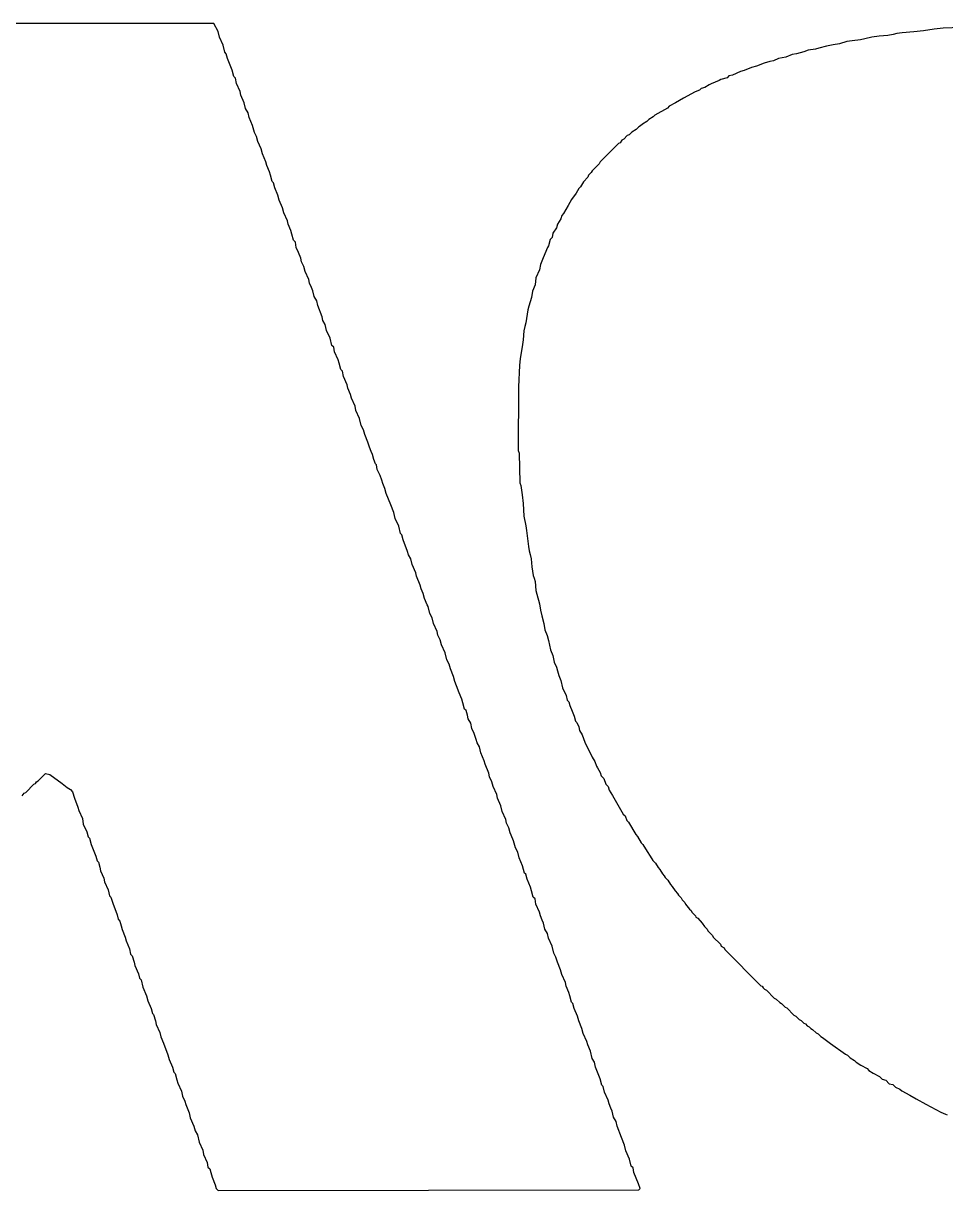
# Model space of a CAD drawing. Header units: inches. Extents: x -10 to 344, y -7 to 75.
# Drawn here: x 5.695 to 6.771, y 6.489 to 7.851 of the extents above; entities that cross this region are included whole.
import ezdxf

# ---------------------------------------------------------------- set-up
doc = ezdxf.new("R2010")
doc.units = ezdxf.units.IN
doc.layers.add('Bottom Overlay', color=54, linetype='Continuous')

msp = doc.modelspace()

# ---------------------------------------------------------------- linework, layer by layer
at = {"layer": 'Bottom Overlay'}
for p, q in [((5.9171, 7.8511), (4.7378, 7.8501)), ((5.9223, 7.8417), (5.9171, 7.8511)), ((5.9239, 7.835), (5.9223, 7.8417)), ((5.928, 7.8256), (5.9239, 7.835)), ((6.6851, 7.835), (6.6768, 7.8329)), ((6.6934, 7.836), (6.6851, 7.835)), ((6.7038, 7.8371), (6.6934, 7.836)), ((6.71, 7.8381), (6.7038, 7.8371)), ((6.7142, 7.8391), (6.71, 7.8381)), ((6.7204, 7.8402), (6.7142, 7.8391)), ((6.734, 7.8412), (6.7204, 7.8402)), ((6.7454, 7.8423), (6.734, 7.8412)), ((6.7579, 7.8443), (6.7454, 7.8423)), ((6.7683, 7.8454), (6.7579, 7.8443)), ((6.7891, 7.8464), (6.7683, 7.8454)), ((5.9301, 7.8173), (5.928, 7.8256)), ((6.6107, 7.8199), (6.6055, 7.8178)), ((6.6191, 7.8209), (6.6107, 7.8199)), ((6.6232, 7.822), (6.6191, 7.8209)), ((6.6321, 7.8246), (6.6232, 7.822)), ((6.6399, 7.8261), (6.6321, 7.8246)), ((6.6471, 7.8272), (6.6399, 7.8261)), ((6.656, 7.8298), (6.6471, 7.8272)), ((6.6622, 7.8308), (6.656, 7.8298)), ((6.6716, 7.8319), (6.6622, 7.8308)), ((6.6768, 7.8329), (6.6716, 7.8319)), ((5.9317, 7.8157), (5.9301, 7.8173)), ((5.9332, 7.81), (5.9317, 7.8157)), ((5.9384, 7.7965), (5.9332, 7.81)), ((6.566, 7.8064), (6.5593, 7.8048)), ((6.5702, 7.8074), (6.566, 7.8064)), ((6.5759, 7.81), (6.5702, 7.8074)), ((6.5847, 7.8116), (6.5759, 7.81)), ((6.592, 7.8147), (6.5847, 7.8116)), ((6.5972, 7.8157), (6.592, 7.8147)), ((6.6055, 7.8178), (6.5972, 7.8157)), ((5.9405, 7.7892), (5.9384, 7.7965)), ((6.5317, 7.7949), (6.5223, 7.7908)), ((6.5359, 7.796), (6.5317, 7.7949)), ((6.5447, 7.7996), (6.5359, 7.796)), ((6.5504, 7.8012), (6.5447, 7.7996)), ((6.5593, 7.8048), (6.5504, 7.8012)), ((5.9426, 7.7871), (5.9405, 7.7892)), ((5.9436, 7.7809), (5.9426, 7.7871)), ((5.9478, 7.7715), (5.9436, 7.7809)), ((6.4953, 7.7793), (6.4901, 7.7762)), ((6.4974, 7.7804), (6.4953, 7.7793)), ((6.5067, 7.7845), (6.4974, 7.7804)), ((6.5088, 7.7856), (6.5067, 7.7845)), ((6.5161, 7.7877), (6.5088, 7.7856)), ((6.5182, 7.7897), (6.5161, 7.7877)), ((6.5223, 7.7908), (6.5182, 7.7897)), ((5.9488, 7.7674), (5.9478, 7.7715)), ((5.9525, 7.7585), (5.9488, 7.7674)), ((6.4787, 7.771), (6.4651, 7.7637)), ((6.4839, 7.7731), (6.4787, 7.771)), ((6.4859, 7.7752), (6.4839, 7.7731)), ((6.4901, 7.7762), (6.4859, 7.7752)), ((5.954, 7.7518), (5.9525, 7.7585)), ((5.9571, 7.7466), (5.954, 7.7518)), ((6.4464, 7.7523), (6.4319, 7.744)), ((6.4485, 7.7544), (6.4464, 7.7523)), ((6.4558, 7.7585), (6.4485, 7.7544)), ((6.4651, 7.7637), (6.4558, 7.7585)), ((5.9582, 7.7414), (5.9571, 7.7466)), ((5.9623, 7.732), (5.9582, 7.7414)), ((6.4246, 7.7388), (6.4225, 7.7367)), ((6.4298, 7.7419), (6.4246, 7.7388)), ((6.4319, 7.744), (6.4298, 7.7419)), ((5.9644, 7.7237), (5.9623, 7.732)), ((6.4048, 7.7242), (6.4017, 7.7211)), ((6.41, 7.7274), (6.4048, 7.7242)), ((6.4132, 7.7305), (6.41, 7.7274)), ((6.4152, 7.7315), (6.4132, 7.7305)), ((6.4173, 7.7336), (6.4152, 7.7315)), ((6.4225, 7.7367), (6.4173, 7.7336)), ((5.967, 7.719), (5.9644, 7.7237)), ((5.9686, 7.7133), (5.967, 7.719)), ((5.9722, 7.7045), (5.9686, 7.7133)), ((6.3892, 7.7107), (6.3679, 7.6894)), ((6.3913, 7.7117), (6.3892, 7.7107)), ((6.3934, 7.7149), (6.3913, 7.7117)), ((6.3955, 7.7159), (6.3934, 7.7149)), ((6.3996, 7.7201), (6.3955, 7.7159)), ((6.4017, 7.7211), (6.3996, 7.7201)), ((5.9738, 7.6988), (5.9722, 7.7045)), ((5.9779, 7.6894), (5.9738, 7.6988)), ((5.979, 7.6852), (5.9779, 7.6894)), ((5.9821, 7.678), (5.979, 7.6852)), ((6.3669, 7.6873), (6.3586, 7.679)), ((6.3679, 7.6894), (6.3669, 7.6873)), ((5.9831, 7.6738), (5.9821, 7.678)), ((5.9852, 7.6665), (5.9831, 7.6738)), ((6.3534, 7.6717), (6.3487, 7.666)), ((6.3544, 7.6738), (6.3534, 7.6717)), ((6.3575, 7.6769), (6.3544, 7.6738)), ((6.3586, 7.679), (6.3575, 7.6769)), ((5.9868, 7.665), (5.9852, 7.6665)), ((5.9883, 7.6592), (5.9868, 7.665)), ((5.992, 7.6504), (5.9883, 7.6592)), ((6.343, 7.6582), (6.3398, 7.653)), ((6.345, 7.6603), (6.343, 7.6582)), ((6.3487, 7.666), (6.345, 7.6603)), ((5.9935, 7.6447), (5.992, 7.6504)), ((5.9972, 7.6358), (5.9935, 7.6447)), ((6.3346, 7.6457), (6.3305, 7.6384)), ((6.3398, 7.653), (6.3346, 7.6457)), ((5.9987, 7.6301), (5.9972, 7.6358)), ((6.0029, 7.6208), (5.9987, 7.6301)), ((6.3253, 7.6291), (6.3232, 7.627)), ((6.3305, 7.6384), (6.3253, 7.6291)), ((6.0039, 7.6166), (6.0029, 7.6208)), ((6.0071, 7.6093), (6.0039, 7.6166)), ((6.318, 7.6166), (6.317, 7.6124)), ((6.3222, 7.6228), (6.318, 7.6166)), ((6.3232, 7.627), (6.3222, 7.6228)), ((6.0081, 7.6052), (6.0071, 7.6093)), ((6.0102, 7.5979), (6.0081, 7.6052)), ((6.3128, 7.6062), (6.3118, 7.601)), ((6.317, 7.6124), (6.3128, 7.6062)), ((6.0123, 7.5958), (6.0102, 7.5979)), ((6.0133, 7.5896), (6.0123, 7.5958)), ((6.0159, 7.5838), (6.0133, 7.5896)), ((6.3066, 7.5896), (6.3034, 7.5823)), ((6.3076, 7.5916), (6.3066, 7.5896)), ((6.3097, 7.5989), (6.3076, 7.5916)), ((6.3118, 7.601), (6.3097, 7.5989)), ((6.0185, 7.5771), (6.0159, 7.5838)), ((6.0195, 7.5729), (6.0185, 7.5771)), ((6.3008, 7.5755), (6.2982, 7.5698)), ((6.3034, 7.5823), (6.3008, 7.5755)), ((6.0221, 7.5672), (6.0195, 7.5729)), ((6.0237, 7.5615), (6.0221, 7.5672)), ((6.0279, 7.5521), (6.0237, 7.5615)), ((6.2972, 7.5636), (6.293, 7.5542)), ((6.2982, 7.5698), (6.2972, 7.5636)), ((6.0289, 7.548), (6.0279, 7.5521)), ((6.031, 7.5428), (6.0289, 7.548)), ((6.293, 7.5542), (6.292, 7.5459)), ((6.0325, 7.5391), (6.031, 7.5428)), ((6.0341, 7.5324), (6.0325, 7.5391)), ((6.2889, 7.5386), (6.2878, 7.5313)), ((6.292, 7.5459), (6.2889, 7.5386)), ((6.0372, 7.5272), (6.0341, 7.5324)), ((6.0383, 7.522), (6.0372, 7.5272)), ((6.0435, 7.5084), (6.0383, 7.522)), ((6.2847, 7.5209), (6.2837, 7.5168)), ((6.2878, 7.5313), (6.2847, 7.5209)), ((6.0445, 7.5043), (6.0435, 7.5084)), ((6.2837, 7.5168), (6.2811, 7.5017)), ((6.0471, 7.4996), (6.0445, 7.5043)), ((6.0487, 7.4928), (6.0471, 7.4996)), ((6.0528, 7.4835), (6.0487, 7.4928)), ((6.28, 7.4975), (6.279, 7.4923)), ((6.2811, 7.5017), (6.28, 7.4975)), ((6.0549, 7.4752), (6.0528, 7.4835)), ((6.278, 7.4819), (6.2769, 7.4736)), ((6.279, 7.4923), (6.278, 7.4819)), ((6.057, 7.4731), (6.0549, 7.4752)), ((6.058, 7.4679), (6.057, 7.4731)), ((6.0622, 7.4585), (6.058, 7.4679)), ((6.2769, 7.4736), (6.2748, 7.4601)), ((6.0632, 7.4544), (6.0622, 7.4585)), ((6.0653, 7.4471), (6.0632, 7.4544)), ((6.2738, 7.4518), (6.2728, 7.4268)), ((6.2748, 7.4601), (6.2738, 7.4518)), ((6.0674, 7.445), (6.0653, 7.4471)), ((6.0684, 7.4388), (6.0674, 7.445)), ((6.0726, 7.4294), (6.0684, 7.4388)), ((6.0736, 7.4253), (6.0726, 7.4294)), ((6.0767, 7.418), (6.0736, 7.4253)), ((6.2728, 7.4268), (6.2722, 7.3525)), ((6.0778, 7.4138), (6.0767, 7.418)), ((6.0819, 7.4045), (6.0778, 7.4138)), ((6.083, 7.3993), (6.0819, 7.4045)), ((6.0871, 7.3899), (6.083, 7.3993)), ((6.0892, 7.3816), (6.0871, 7.3899)), ((6.0918, 7.3769), (6.0892, 7.3816)), ((6.0934, 7.3712), (6.0918, 7.3769)), ((6.097, 7.3623), (6.0934, 7.3712)), ((6.0986, 7.3566), (6.097, 7.3623)), ((6.1007, 7.3514), (6.0986, 7.3566)), ((6.1022, 7.3478), (6.1007, 7.3514)), ((6.1038, 7.3421), (6.1022, 7.3478)), ((6.2722, 7.3525), (6.2733, 7.3493)), ((6.2733, 7.3493), (6.2743, 7.315)), ((6.1059, 7.3369), (6.1038, 7.3421)), ((6.1064, 7.3363), (6.1059, 7.3369)), ((6.1069, 7.3358), (6.1064, 7.3363)), ((6.1079, 7.3306), (6.1069, 7.3358)), ((6.1111, 7.3233), (6.1079, 7.3306)), ((6.1131, 7.3181), (6.1111, 7.3233)), ((6.1142, 7.314), (6.1131, 7.3181)), ((6.1168, 7.3083), (6.1142, 7.314)), ((6.1183, 7.3025), (6.1168, 7.3083)), ((6.1235, 7.289), (6.1183, 7.3025)), ((6.2743, 7.315), (6.2754, 7.3119)), ((6.2754, 7.3119), (6.2769, 7.301)), ((6.1272, 7.2802), (6.1235, 7.289)), ((6.2769, 7.301), (6.278, 7.2906)), ((6.278, 7.2906), (6.279, 7.276)), ((6.1287, 7.2734), (6.1272, 7.2802)), ((6.279, 7.276), (6.2811, 7.2646)), ((6.1329, 7.2641), (6.1287, 7.2734)), ((6.135, 7.2557), (6.1329, 7.2641)), ((6.2811, 7.2646), (6.2821, 7.2594)), ((6.1365, 7.2542), (6.135, 7.2557)), ((6.1381, 7.2485), (6.1365, 7.2542)), ((6.1433, 7.2349), (6.1381, 7.2485)), ((6.2821, 7.2594), (6.2842, 7.2407)), ((6.1443, 7.2308), (6.1433, 7.2349)), ((6.2842, 7.2407), (6.2852, 7.2355)), ((6.2852, 7.2355), (6.2863, 7.2313)), ((6.1469, 7.2261), (6.1443, 7.2308)), ((6.1485, 7.2194), (6.1469, 7.2261)), ((6.2863, 7.2313), (6.2873, 7.2261)), ((6.2873, 7.2261), (6.2884, 7.2167)), ((6.1527, 7.21), (6.1485, 7.2194)), ((6.1537, 7.2058), (6.1527, 7.21)), ((6.2884, 7.2167), (6.2899, 7.2069)), ((6.2899, 7.2069), (6.291, 7.2037)), ((6.1579, 7.1954), (6.1537, 7.2058)), ((6.1589, 7.1913), (6.1579, 7.1954)), ((6.291, 7.2037), (6.292, 7.1996)), ((6.292, 7.1996), (6.293, 7.1892)), ((6.1615, 7.1856), (6.1589, 7.1913)), ((6.163, 7.1798), (6.1615, 7.1856)), ((6.1662, 7.1726), (6.163, 7.1798)), ((6.293, 7.1892), (6.2941, 7.185)), ((6.2941, 7.185), (6.2972, 7.1736)), ((6.1672, 7.1705), (6.1662, 7.1726)), ((6.1693, 7.1622), (6.1672, 7.1705)), ((6.2972, 7.1736), (6.2982, 7.1663)), ((6.2982, 7.1663), (6.2998, 7.1596)), ((6.1719, 7.1575), (6.1693, 7.1622)), ((6.1734, 7.1507), (6.1719, 7.1575)), ((6.2998, 7.1596), (6.3024, 7.1507)), ((6.1776, 7.1414), (6.1734, 7.1507)), ((6.1787, 7.1372), (6.1776, 7.1414)), ((6.3024, 7.1507), (6.3034, 7.1434)), ((6.3034, 7.1434), (6.306, 7.1367)), ((6.1813, 7.1315), (6.1787, 7.1372)), ((6.1828, 7.1258), (6.1813, 7.1315)), ((6.187, 7.1164), (6.1828, 7.1258)), ((6.306, 7.1367), (6.3076, 7.131)), ((6.3076, 7.131), (6.3102, 7.12)), ((6.189, 7.1081), (6.187, 7.1164)), ((6.3102, 7.12), (6.3128, 7.1133)), ((6.3128, 7.1133), (6.3144, 7.1055)), ((6.1916, 7.1034), (6.189, 7.1081)), ((6.1932, 7.0977), (6.1916, 7.1034)), ((6.1968, 7.0888), (6.1932, 7.0977)), ((6.3144, 7.1055), (6.317, 7.0998)), ((6.317, 7.0998), (6.318, 7.0956)), ((6.1984, 7.0831), (6.1968, 7.0888)), ((6.318, 7.0956), (6.3196, 7.0899)), ((6.3196, 7.0899), (6.3222, 7.0842)), ((6.3222, 7.0842), (6.3242, 7.0758)), ((6.2005, 7.0779), (6.1984, 7.0831)), ((6.2036, 7.0696), (6.2005, 7.0779)), ((6.3242, 7.0758), (6.3284, 7.0665)), ((6.2067, 7.0623), (6.2036, 7.0696)), ((6.2078, 7.0582), (6.2067, 7.0623)), ((6.2098, 7.0509), (6.2078, 7.0582)), ((6.3284, 7.0665), (6.3294, 7.0613)), ((6.3294, 7.0613), (6.3315, 7.0592)), ((6.3315, 7.0592), (6.3326, 7.055)), ((6.2114, 7.0493), (6.2098, 7.0509)), ((6.213, 7.0436), (6.2114, 7.0493)), ((6.214, 7.0394), (6.213, 7.0436)), ((6.3326, 7.055), (6.3352, 7.0483)), ((6.3352, 7.0483), (6.3378, 7.0426)), ((6.2171, 7.0342), (6.214, 7.0394)), ((6.2182, 7.028), (6.2171, 7.0342)), ((6.3378, 7.0426), (6.3393, 7.0368)), ((6.3393, 7.0368), (6.3409, 7.0353)), ((6.3409, 7.0353), (6.343, 7.0301)), ((6.343, 7.0301), (6.344, 7.0259)), ((6.2208, 7.0223), (6.2182, 7.028)), ((6.2234, 7.0155), (6.2208, 7.0223)), ((6.344, 7.0259), (6.3471, 7.0207)), ((6.3471, 7.0207), (6.3502, 7.0124)), ((6.2244, 7.0114), (6.2234, 7.0155)), ((6.227, 7.0067), (6.2244, 7.0114)), ((6.2286, 6.9999), (6.227, 7.0067)), ((6.3502, 7.0124), (6.3586, 6.9947)), ((6.2327, 6.9906), (6.2286, 6.9999)), ((6.2338, 6.9864), (6.2327, 6.9906)), ((6.3586, 6.9947), (6.3617, 6.9895)), ((6.3617, 6.9895), (6.3638, 6.9843)), ((5.7122, 6.9672), (5.7206, 6.9755)), ((5.7206, 6.9755), (5.7258, 6.9744)), ((6.2379, 6.976), (6.2338, 6.9864)), ((6.239, 6.9718), (6.2379, 6.976)), ((6.3638, 6.9843), (6.3648, 6.9822)), ((6.3648, 6.9822), (6.3679, 6.977)), ((6.3679, 6.977), (6.369, 6.9729)), ((5.6977, 6.9536), (5.707, 6.963)), ((5.707, 6.963), (5.7091, 6.964)), ((5.7091, 6.964), (5.7102, 6.9661)), ((5.7102, 6.9661), (5.7122, 6.9672)), ((5.7258, 6.9744), (5.7403, 6.964)), ((5.7403, 6.964), (5.746, 6.9594)), ((6.2416, 6.9661), (6.239, 6.9718)), ((6.2431, 6.9604), (6.2416, 6.9661)), ((6.369, 6.9729), (6.3721, 6.9698)), ((6.3721, 6.9698), (6.3747, 6.963)), ((6.3747, 6.963), (6.3773, 6.9604)), ((5.6935, 6.9495), (5.6956, 6.9526)), ((5.6956, 6.9526), (5.6977, 6.9536)), ((5.746, 6.9594), (5.7497, 6.9568)), ((5.7497, 6.9568), (5.7523, 6.9542)), ((5.7523, 6.9542), (5.7544, 6.9469)), ((6.2473, 6.951), (6.2431, 6.9604)), ((6.2483, 6.9469), (6.2473, 6.951)), ((6.3773, 6.9604), (6.3783, 6.9562)), ((6.3783, 6.9562), (6.3825, 6.95)), ((6.3825, 6.95), (6.395, 6.9282)), ((5.7544, 6.9469), (5.7585, 6.9365)), ((5.7585, 6.9365), (5.7596, 6.9323)), ((6.252, 6.9381), (6.2483, 6.9469)), ((6.2535, 6.9313), (6.252, 6.9381)), ((5.7596, 6.9323), (5.7637, 6.923)), ((5.7637, 6.923), (5.7648, 6.9167)), ((6.2577, 6.9219), (6.2535, 6.9313)), ((6.2587, 6.9178), (6.2577, 6.9219)), ((6.395, 6.9282), (6.397, 6.9261)), ((6.397, 6.9261), (6.3991, 6.9209)), ((6.3991, 6.9209), (6.4012, 6.9188)), ((5.7648, 6.9167), (5.7689, 6.9074)), ((5.7689, 6.9074), (5.7705, 6.9017)), ((6.2613, 6.9121), (6.2587, 6.9178)), ((6.2629, 6.9063), (6.2613, 6.9121)), ((6.4012, 6.9188), (6.4095, 6.9043)), ((5.7705, 6.9017), (5.772, 6.9001)), ((5.772, 6.9001), (5.7741, 6.8928)), ((6.266, 6.8991), (6.2629, 6.9063)), ((6.267, 6.897), (6.266, 6.8991)), ((6.2691, 6.8887), (6.267, 6.897)), ((6.4095, 6.9043), (6.4116, 6.9022)), ((6.4116, 6.9022), (6.4158, 6.8949)), ((6.4158, 6.8949), (6.4178, 6.8928)), ((5.7741, 6.8928), (5.7793, 6.8793)), ((6.2717, 6.884), (6.2691, 6.8887)), ((6.2733, 6.8772), (6.2717, 6.884)), ((6.4178, 6.8928), (6.4209, 6.8876)), ((6.4209, 6.8876), (6.4282, 6.8762)), ((5.7793, 6.8793), (5.7809, 6.8736)), ((5.7809, 6.8736), (5.7824, 6.872)), ((5.7824, 6.872), (5.784, 6.8663)), ((5.784, 6.8663), (5.785, 6.8621)), ((6.2774, 6.8679), (6.2733, 6.8772)), ((6.2795, 6.8595), (6.2774, 6.8679)), ((6.4282, 6.8762), (6.4293, 6.8741)), ((6.4293, 6.8741), (6.4324, 6.871)), ((6.4324, 6.871), (6.4355, 6.8658)), ((5.785, 6.8621), (5.7887, 6.8533)), ((5.7887, 6.8533), (5.7897, 6.8491)), ((6.2811, 6.858), (6.2795, 6.8595)), ((6.2826, 6.8523), (6.2811, 6.858)), ((6.4355, 6.8658), (6.4376, 6.8637)), ((6.4376, 6.8637), (6.4407, 6.8585)), ((6.4407, 6.8585), (6.4428, 6.8564)), ((6.4428, 6.8564), (6.4438, 6.8543)), ((6.4438, 6.8543), (6.4469, 6.8512)), ((5.7897, 6.8491), (5.7939, 6.8398)), ((5.7939, 6.8398), (5.7954, 6.833)), ((6.2868, 6.8429), (6.2826, 6.8523)), ((6.2878, 6.8387), (6.2868, 6.8429)), ((6.2899, 6.8315), (6.2878, 6.8387)), ((6.4469, 6.8512), (6.4501, 6.846)), ((6.4501, 6.846), (6.4521, 6.8439)), ((6.4521, 6.8439), (6.4553, 6.8387)), ((6.4553, 6.8387), (6.4584, 6.8356)), ((5.7954, 6.833), (5.797, 6.8315)), ((5.797, 6.8315), (5.7991, 6.8242)), ((6.292, 6.8294), (6.2899, 6.8315)), ((6.293, 6.8231), (6.292, 6.8294)), ((6.4584, 6.8356), (6.4594, 6.8335)), ((6.4594, 6.8335), (6.4625, 6.8304)), ((6.4625, 6.8304), (6.4636, 6.8283)), ((6.4636, 6.8283), (6.4667, 6.8252)), ((6.4667, 6.8252), (6.4677, 6.8231)), ((5.7991, 6.8242), (5.8043, 6.8107)), ((6.2972, 6.8138), (6.293, 6.8231)), ((6.2982, 6.8096), (6.2972, 6.8138)), ((6.4677, 6.8231), (6.4724, 6.8174)), ((6.4724, 6.8174), (6.474, 6.8159)), ((6.474, 6.8159), (6.475, 6.8138)), ((6.475, 6.8138), (6.4792, 6.8096)), ((5.8043, 6.8107), (5.8053, 6.8055)), ((5.8053, 6.8055), (5.8074, 6.8034)), ((5.8074, 6.8034), (5.809, 6.7977)), ((6.3003, 6.8044), (6.2982, 6.8096)), ((6.3019, 6.8008), (6.3003, 6.8044)), ((6.3034, 6.794), (6.3019, 6.8008)), ((6.4792, 6.8096), (6.4797, 6.8081)), ((6.4797, 6.8081), (6.4818, 6.807)), ((6.4818, 6.807), (6.487, 6.8008)), ((6.487, 6.8008), (6.4896, 6.7971)), ((5.809, 6.7977), (5.81, 6.7935)), ((5.81, 6.7935), (5.8136, 6.7847)), ((5.8136, 6.7847), (5.8147, 6.7805)), ((6.3066, 6.7888), (6.3034, 6.794)), ((6.3076, 6.7836), (6.3066, 6.7888)), ((6.4896, 6.7971), (6.4927, 6.794)), ((6.4927, 6.794), (6.4937, 6.7919)), ((6.4937, 6.7919), (6.4989, 6.7867)), ((6.4989, 6.7867), (6.5, 6.7847)), ((6.5, 6.7847), (6.5083, 6.7763)), ((5.8147, 6.7805), (5.8188, 6.7711)), ((5.8188, 6.7711), (5.8199, 6.7649)), ((6.3118, 6.7743), (6.3076, 6.7836)), ((6.3138, 6.7659), (6.3118, 6.7743)), ((6.5083, 6.7763), (6.5093, 6.7743)), ((6.5093, 6.7743), (6.5125, 6.7722)), ((6.5125, 6.7722), (6.5135, 6.7701)), ((5.8199, 6.7649), (5.822, 6.7628)), ((5.822, 6.7628), (5.824, 6.7555)), ((6.3164, 6.7613), (6.3138, 6.7659)), ((6.318, 6.7555), (6.3164, 6.7613)), ((6.5135, 6.7701), (6.5556, 6.728)), ((5.824, 6.7555), (5.8251, 6.7514)), ((5.8251, 6.7514), (5.8292, 6.742)), ((6.3216, 6.7467), (6.318, 6.7555)), ((6.3232, 6.741), (6.3216, 6.7467)), ((5.8292, 6.742), (5.8303, 6.7368)), ((5.8303, 6.7368), (5.8324, 6.7347)), ((5.8324, 6.7347), (5.8344, 6.7264)), ((6.3274, 6.7316), (6.3232, 6.741)), ((6.3284, 6.7275), (6.3274, 6.7316)), ((5.8344, 6.7264), (5.8386, 6.716)), ((6.3315, 6.7202), (6.3284, 6.7275)), ((6.3326, 6.716), (6.3315, 6.7202)), ((6.5556, 6.728), (6.5572, 6.7275)), ((6.5572, 6.7275), (6.5582, 6.7254)), ((6.5582, 6.7254), (6.5598, 6.7238)), ((6.5598, 6.7238), (6.5619, 6.7228)), ((6.5619, 6.7228), (6.5712, 6.7134)), ((5.8386, 6.716), (5.8402, 6.7103)), ((5.8402, 6.7103), (5.8438, 6.7015)), ((6.3346, 6.7087), (6.3326, 6.716)), ((6.3362, 6.7072), (6.3346, 6.7087)), ((6.3378, 6.7015), (6.3362, 6.7072)), ((6.5712, 6.7134), (6.5733, 6.7124)), ((6.5733, 6.7124), (6.5775, 6.7082)), ((6.5775, 6.7082), (6.5795, 6.7072)), ((6.5795, 6.7072), (6.5837, 6.703)), ((6.5837, 6.703), (6.5858, 6.702)), ((5.8438, 6.7015), (5.8454, 6.6957)), ((5.8454, 6.6957), (5.8469, 6.6942)), ((5.8469, 6.6942), (5.849, 6.6869)), ((6.3414, 6.6926), (6.3378, 6.7015)), ((6.343, 6.6869), (6.3414, 6.6926)), ((6.5858, 6.702), (6.5941, 6.6937)), ((6.5941, 6.6937), (6.5962, 6.6926)), ((6.5962, 6.6926), (6.6003, 6.6885)), ((5.849, 6.6869), (5.85, 6.6828)), ((5.85, 6.6828), (5.8542, 6.6734)), ((6.3466, 6.6781), (6.343, 6.6869)), ((6.3482, 6.6724), (6.3466, 6.6781)), ((6.6003, 6.6885), (6.6024, 6.6874)), ((6.6024, 6.6874), (6.6055, 6.6843)), ((6.6055, 6.6843), (6.6076, 6.6833)), ((6.6076, 6.6833), (6.6097, 6.6812)), ((6.6097, 6.6812), (6.6118, 6.6801)), ((6.6118, 6.6801), (6.6139, 6.6781)), ((6.6139, 6.6781), (6.6159, 6.677)), ((6.6159, 6.677), (6.6201, 6.6729)), ((5.8542, 6.6734), (5.8552, 6.6682)), ((5.8552, 6.6682), (5.8584, 6.6609)), ((6.3523, 6.663), (6.3482, 6.6724)), ((6.3534, 6.6588), (6.3523, 6.663)), ((6.6201, 6.6729), (6.6222, 6.6718)), ((6.6222, 6.6718), (6.6253, 6.6687)), ((6.6253, 6.6687), (6.6274, 6.6677)), ((6.6274, 6.6677), (6.6367, 6.6604)), ((5.8584, 6.6609), (5.8636, 6.6474)), ((6.3565, 6.6516), (6.3534, 6.6588)), ((6.3586, 6.6432), (6.3565, 6.6516)), ((6.6367, 6.6604), (6.6544, 6.6479)), ((5.8636, 6.6474), (5.8651, 6.6417)), ((5.8651, 6.6417), (5.8688, 6.6328)), ((6.3612, 6.6386), (6.3586, 6.6432)), ((6.3627, 6.6328), (6.3612, 6.6386)), ((6.6544, 6.6479), (6.6565, 6.6469)), ((6.6565, 6.6469), (6.6596, 6.6438)), ((6.6596, 6.6438), (6.6648, 6.6406)), ((6.6648, 6.6406), (6.6669, 6.6386)), ((6.6669, 6.6386), (6.6721, 6.6354)), ((6.6721, 6.6354), (6.6794, 6.6313)), ((5.8688, 6.6328), (5.8703, 6.6271)), ((5.8703, 6.6271), (5.8719, 6.6256)), ((5.8719, 6.6256), (5.874, 6.6183)), ((6.3679, 6.6193), (6.3627, 6.6328)), ((6.6794, 6.6313), (6.6814, 6.6292)), ((6.6814, 6.6292), (6.6867, 6.6261)), ((6.6867, 6.6261), (6.6939, 6.6219)), ((6.6939, 6.6219), (6.697, 6.6188)), ((5.874, 6.6183), (5.875, 6.6141)), ((5.875, 6.6141), (5.8792, 6.6048)), ((6.37, 6.612), (6.3679, 6.6193)), ((6.3716, 6.6105), (6.37, 6.612)), ((6.3731, 6.6037), (6.3716, 6.6105)), ((6.697, 6.6188), (6.7012, 6.6178)), ((6.7012, 6.6178), (6.7054, 6.6136)), ((6.7054, 6.6136), (6.7095, 6.6126)), ((6.7095, 6.6126), (6.7126, 6.6094)), ((6.7126, 6.6094), (6.7178, 6.6074)), ((6.7178, 6.6074), (6.7199, 6.6053)), ((5.8792, 6.6048), (5.8807, 6.599)), ((5.8807, 6.599), (5.8833, 6.5933)), ((6.3773, 6.5944), (6.3731, 6.6037)), ((6.3783, 6.5902), (6.3773, 6.5944)), ((6.7199, 6.6053), (6.7293, 6.6001)), ((6.7293, 6.6001), (6.7366, 6.5959)), ((6.7366, 6.5959), (6.748, 6.5897)), ((5.8833, 6.5933), (5.8844, 6.5892)), ((5.8844, 6.5892), (5.8885, 6.5798)), ((6.3804, 6.585), (6.3783, 6.5902)), ((6.382, 6.5814), (6.3804, 6.585)), ((6.3835, 6.5746), (6.382, 6.5814)), ((6.748, 6.5897), (6.7657, 6.5803)), ((6.7657, 6.5803), (6.7709, 6.5782)), ((5.8885, 6.5798), (5.8896, 6.5736)), ((5.8896, 6.5736), (5.8937, 6.5642)), ((6.3866, 6.5694), (6.3835, 6.5746)), ((6.3877, 6.5642), (6.3866, 6.5694)), ((6.7709, 6.5782), (6.773, 6.5772)), ((5.8937, 6.5642), (5.8953, 6.5585)), ((5.8953, 6.5585), (5.8979, 6.5538)), ((5.8979, 6.5538), (5.9, 6.5455)), ((6.3929, 6.5507), (6.3877, 6.5642)), ((5.9, 6.5455), (5.9041, 6.5361)), ((6.3965, 6.5418), (6.3929, 6.5507)), ((6.3981, 6.5351), (6.3965, 6.5418)), ((5.9041, 6.5361), (5.9052, 6.5309)), ((5.9052, 6.5309), (5.9093, 6.5216)), ((6.4022, 6.5257), (6.3981, 6.5351)), ((6.4043, 6.5174), (6.4022, 6.5257)), ((5.9093, 6.5216), (5.9103, 6.5164)), ((5.9103, 6.5164), (5.9124, 6.5143)), ((5.9124, 6.5143), (5.9135, 6.5101)), ((6.4064, 6.5153), (6.4043, 6.5174)), ((6.4074, 6.5101), (6.4064, 6.5153)), ((5.9135, 6.5101), (5.915, 6.5044)), ((5.915, 6.5044), (5.9187, 6.4956)), ((6.4126, 6.4966), (6.4074, 6.5101)), ((5.9187, 6.4956), (5.9197, 6.4914)), ((5.9197, 6.4914), (5.9223, 6.4888)), ((5.9223, 6.4888), (6.4132, 6.4898)), ((6.4147, 6.4914), (6.4126, 6.4966)), ((6.4132, 6.4898), (6.4147, 6.4914))]:
    msp.add_line(p, q, dxfattribs=at)

doc.saveas('drawing.dxf')
